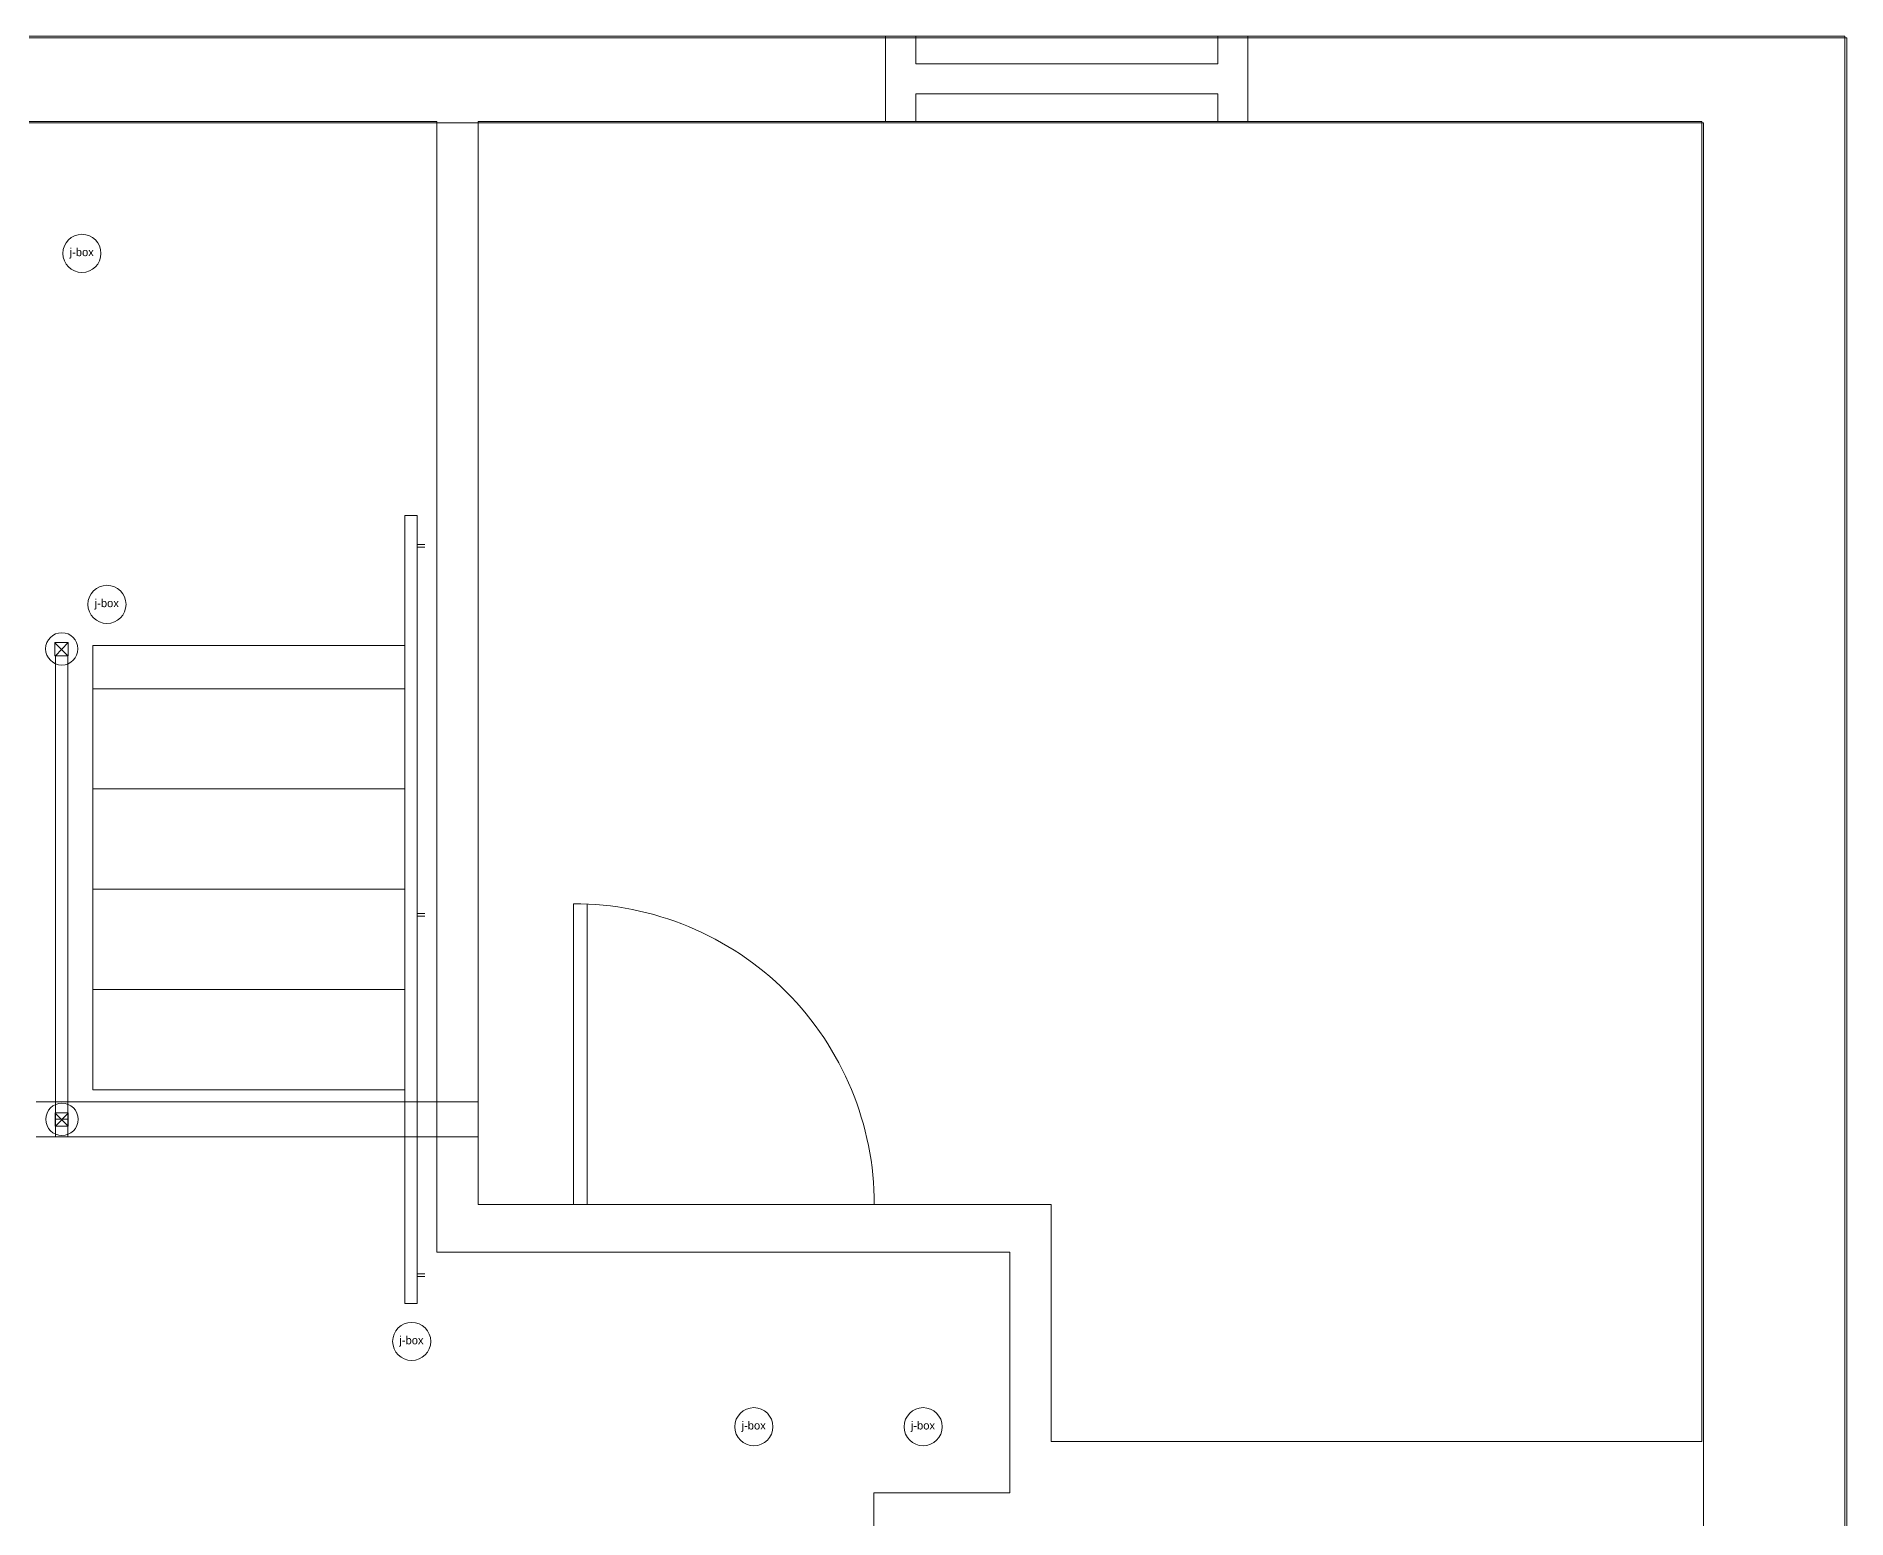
# Model space of a CAD drawing. Header units: inches. Extents: x -179 to 699, y -214 to 441.
# Drawn here: x 350.8 to 531.3, y 211.6 to 359.4 of the extents above; entities that cross this region are included whole.
import ezdxf

# ---------------------------------------------------------------- set-up
doc = ezdxf.new("R2010")
doc.units = ezdxf.units.IN
doc.header["$MEASUREMENT"] = 0
doc.linetypes.add('CENTER2', pattern=[1.125, 0.75, -0.125, 0.125, -0.125])
for name, color, linetype, lineweight in [('A201-Floorplan-2nd-floor', 7, 'Continuous', 9), ('A301-Floorplan-attic', 7, 'Continuous', 9), ('E301-Electrical-attic', 7, 'Continuous', 9)]:
    doc.layers.add(name, color=color, linetype=linetype, lineweight=lineweight)
doc.layers.get('E301-Electrical-attic').off()
doc.styles.add('Reg', font='Arial.ttf', dxfattribs={"height": 3})

# ---------------------------------------------------------------- blocks, each defined once
blk = doc.blocks.new('E301-Electrical-jboxes')
at = {"layer": 'A301-Floorplan-attic'}
for p, q in [((328.58, 0), (328.58, -445.28)), ((320.08, -431), (320.08, -8.3)), ((320.08, -431), (9.08, -431)), ((328.58, -445.28), (0, -445.28))]:
    blk.add_line(p, q, dxfattribs=at)
for centre in [(307.08, -269.3), (272.08, -271.8), (198.58, -302.18), (190.08, -336.3), (190.08, -353.18)]:
    blk.add_circle(centre, 1.9, dxfattribs=at)
at = {"layer": 'A301-Floorplan-attic', "style": 'Reg'}
for p in [(306.8, -268.07), (271.8, -270.57), (198.3, -300.95), (189.8, -335.07), (189.8, -351.95)]:
    blk.add_text('j-box', height=0.798, rotation=270, dxfattribs=at).set_placement(p)

msp = doc.modelspace()

# ---------------------------------------------------------------- linework, layer by layer
at = {"layer": 'A201-Floorplan-2nd-floor'}
for p, q in [((388.76, 308.72), (389.51, 308.72)), ((388.76, 308.47), (389.51, 308.47)), ((352.63, 298.94), (352.63, 298.91)), ((352.63, 298.93), (353.93, 297.64)), ((353.94, 298.94), (352.67, 297.64)), ((352.67, 249.66), (352.67, 297.64)), ((353.92, 249.66), (353.92, 297.65)), ((356.42, 294.35), (387.51, 294.35)), ((356.42, 284.35), (387.51, 284.35)), ((356.42, 274.35), (387.51, 274.35)), ((389.51, 271.92), (388.76, 271.92)), ((389.51, 271.67), (388.76, 271.67)), ((356.42, 264.35), (387.51, 264.35)), ((394.83, 253.16), (350.76, 253.16)), ((352.65, 252.03), (352.65, 252)), ((352.65, 252.02), (353.95, 250.73)), ((353.96, 251.41), (352.65, 251.41)), ((353.96, 252.03), (352.69, 250.73)), ((394.83, 249.66), (350.76, 249.66)), ((388.76, 236), (389.51, 236)), ((388.76, 235.75), (389.51, 235.75))]:
    msp.add_line(p, q, dxfattribs=at)
at = {"layer": 'A201-Floorplan-2nd-floor', "color": 0, "linetype": 'CENTER2', "transparency": 16777216}
msp.add_line((353.26, 251.41), (353.27, 251.41), dxfattribs=at)
at = {"layer": 'A201-Floorplan-2nd-floor'}
for points in [[(85.83, 30.84), (85.83, 359.41), (531.11, 359.41), (531.11, 30.84)], [(216.18, 169.09), (393.55, 169.09), (393.55, 149.4), (395.2, 149.4), (395.2, 147.65), (396.39, 147.65), (396.39, 147.03), (434.28, 147.03), (434.28, 214.16), (447.84, 214.16), (447.84, 238.16), (390.71, 238.16), (390.71, 243.96), (390.71, 350.91), (94.13, 350.91), (94.13, 39.91), (216.18, 39.91), (216.18, 156.91), (186.18, 156.91), (186.18, 161.66), (216.18, 161.66)], [(388.76, 233.05), (387.51, 233.05), (387.51, 311.61), (388.76, 311.61)], [(352.63, 297.64), (353.94, 297.64), (353.94, 298.95), (352.63, 298.95)], [(352.65, 250.73), (353.96, 250.73), (353.96, 252.04), (352.65, 252.04)]]:
    msp.add_lwpolyline(points, close=True, dxfattribs=at)
for points in [[(394.83, 350.91), (516.83, 350.91), (516.83, 219.29), (451.96, 219.29), (451.96, 242.91), (394.83, 242.91), (394.83, 350.91), (435.46, 350.91), (438.46, 350.91), (438.46, 353.66), (468.58, 353.66), (468.58, 350.91), (471.58, 350.91), (471.58, 359.41), (468.58, 359.41), (468.58, 356.66), (438.46, 356.66), (438.46, 359.41), (435.46, 359.41), (435.46, 350.91)], [(387.51, 254.35), (356.42, 254.35), (356.42, 255.72), (356.42, 298.65), (387.51, 298.65)]]:
    msp.add_lwpolyline(points, dxfattribs=at)
msp.add_lwpolyline([(434.33, 242.91, 0.414214), (404.33, 272.91), (404.33, 242.91), (405.71, 242.91), (405.71, 272.88)], format="xyb", dxfattribs=at)
for centre in [(353.31, 298.32), (353.33, 251.41)]:
    msp.add_circle(centre, 1.61, dxfattribs=at)

# ---------------------------------------------------------------- block references
at = {"layer": 'E301-Electrical-attic', "lineweight": 30, "rotation": 89.99999999999999}
msp.add_blockref('E301-Electrical-jboxes', (86.02, 30.68), dxfattribs=at)

doc.saveas('drawing.dxf')
